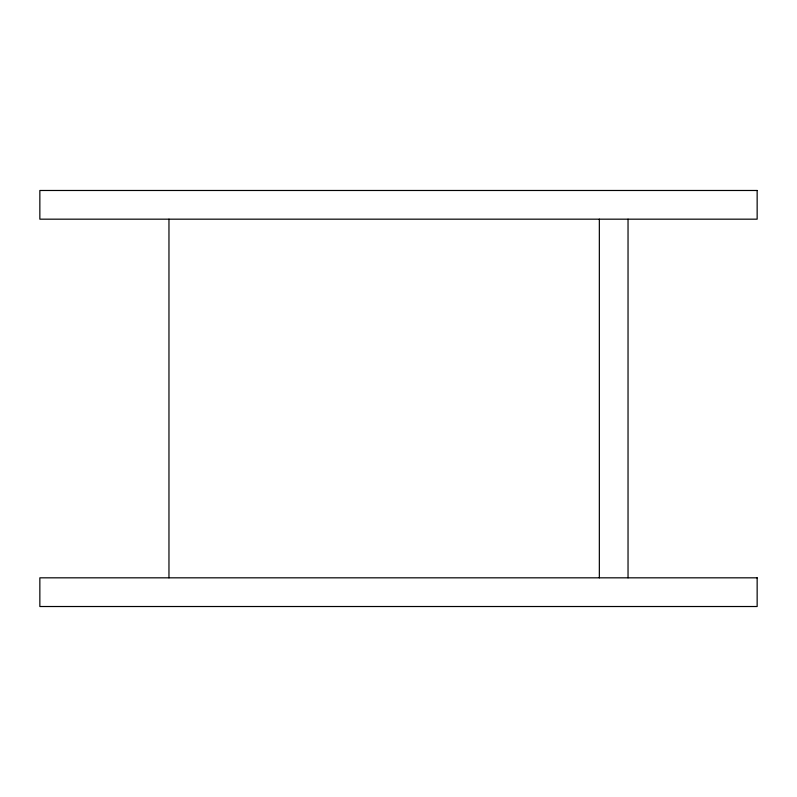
<?xml version="1.0" encoding="UTF-8"?>
<svg xmlns="http://www.w3.org/2000/svg" width="797" height="797" viewBox="0 0 797 797"><rect width="100%" height="100%" fill="white"/><g stroke="black" fill="none" stroke-linecap="round" stroke-linejoin="round"><path stroke-width="1.2" d="M628.036 219.175L628.036 577.825M599.344 219.175L599.344 577.825M168.964 219.175L168.964 577.825M757.15 190.483L39.85 190.483L39.85 219.175L757.15 219.175L757.15 190.483M757.15 577.825L39.85 577.825L39.85 606.517L757.15 606.517L757.15 577.825"/></g></svg>
